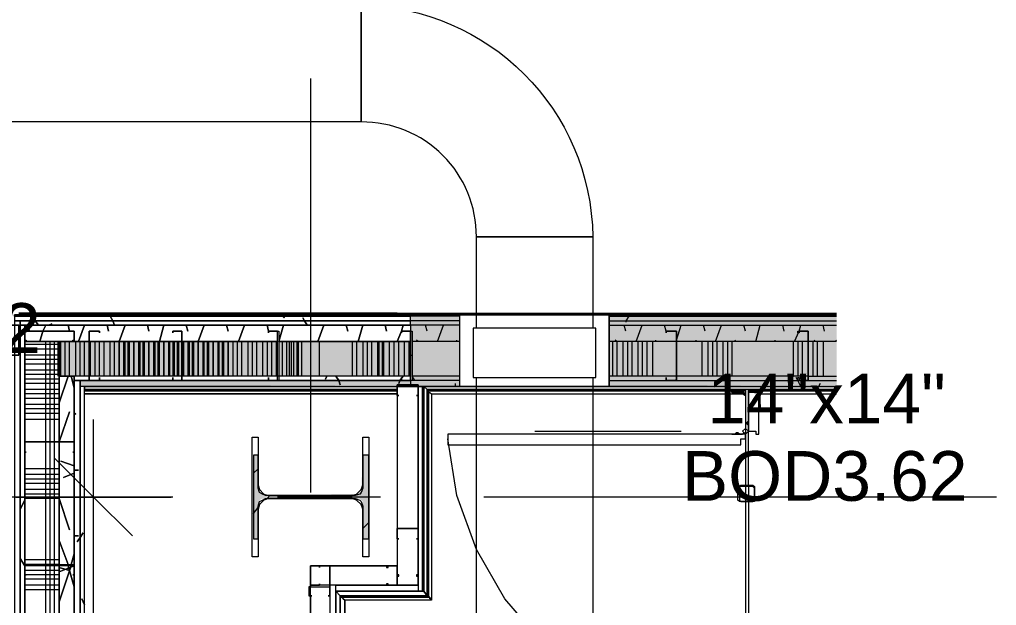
# Model space of a CAD drawing. Header units: metres. Extents: x 39 to 278, y -7 to 151.
# Drawn here: x 103.578 to 106.573, y 34.184 to 35.981 of the extents above; entities that cross this region are included whole.
import ezdxf

# ---------------------------------------------------------------- set-up
doc = ezdxf.new("R2010")
doc.units = ezdxf.units.M
doc.layers.add('HVAC - Ductos', color=5, linetype='Continuous', lineweight=50)
doc.layers.add('PDF_Geometry', color=7, linetype='Continuous', true_color=0xaaaaaa)
doc.layers.add('PDF_Solid Fills', color=7, linetype='Continuous', true_color=0xffffff)
doc.layers.add('PDF_Text', color=7, linetype='Continuous')
doc.styles.add('PDF Helvetica', font='')
doc.styles.get('PDF Helvetica').set_extended_font_data('Helvetica')

msp = doc.modelspace()

# ---------------------------------------------------------------- hatches: boundary and pattern name
at = {"layer": 'PDF_Solid Fills', "lineweight": 0, "transparency": 33554559}
h = msp.add_hatch(color=256, dxfattribs=at)
h.paths.add_polyline_path([(104.9277, 35.0571), (104.9277, 35.0708), (104.7765, 35.0708), (104.7765, 35.0571)])
h.paths.add_polyline_path([(105.3859, 35.0571), (106.0828, 35.0571), (106.0828, 35.0708), (105.3859, 35.0708)])
h = msp.add_hatch(color=256, dxfattribs=at)
h.paths.add_polyline_path([(104.9277, 35.0433), (104.9277, 35.0571), (104.7765, 35.0571), (104.7765, 35.0433)])
h.paths.add_polyline_path([(105.3859, 35.0571), (105.3859, 35.0433), (106.0828, 35.0433), (106.0828, 35.0571)])
h = msp.add_hatch(color=256, dxfattribs=at)
h.paths.add_polyline_path([(104.9277, 34.9929), (104.9277, 35.0433), (104.7765, 35.0433), (104.7765, 34.9929)])
h.paths.add_polyline_path([(105.3859, 35.0433), (105.3859, 34.9929), (106.0828, 34.9929), (106.0828, 35.0433)])
h = msp.add_hatch(color=256, dxfattribs=at)
h.paths.add_polyline_path([(104.3682, 34.8875), (104.3682, 34.9929), (103.6994, 34.9929), (103.6994, 34.8875)])
h.paths.add_polyline_path([(104.3729, 34.9929), (104.3729, 34.8875), (104.7765, 34.8875), (104.7765, 34.9929)])
h = msp.add_hatch(color=256, dxfattribs=at)
h.paths.add_polyline_path([(104.3682, 34.8875), (104.3682, 34.9929), (103.6994, 34.9929), (103.6994, 34.8875)])
h.paths.add_polyline_path([(104.3729, 34.9929), (104.3729, 34.8875), (104.7765, 34.8875), (104.7765, 34.9929)])
h = msp.add_hatch(color=256, dxfattribs=at)
h.paths.add_polyline_path([(104.9277, 34.8875), (104.9277, 34.9929), (104.7812, 34.9929), (104.7812, 34.8875)])
h.paths.add_polyline_path([(105.3859, 34.9929), (105.3859, 34.8875), (106.0829, 34.8875), (106.0829, 34.9929)])
for points in [[(104.653, 34.86), (104.7765, 34.86), (104.7765, 34.8738), (103.7636, 34.8738), (103.7636, 34.8554), (103.7652, 34.8554)], [(104.3088, 34.5437), (104.3088, 34.6446), (104.2953, 34.6446), (104.2953, 34.3879), (104.3088, 34.3879), (104.3088, 34.4933), (104.3136, 34.5071), (104.323, 34.5116), (104.6206, 34.5116), (104.6301, 34.5025), (104.6301, 34.3879), (104.6482, 34.3879), (104.6482, 34.6446), (104.6301, 34.6446), (104.6253, 34.5346), (104.6206, 34.53), (104.6071, 34.5254), (104.3318, 34.5208), (104.3318, 34.5254), (104.323, 34.53), (104.3136, 34.53), (104.3136, 34.5437)]]:
    msp.add_hatch(color=256, dxfattribs=at).paths.add_polyline_path(points)
h = msp.add_hatch(color=256, dxfattribs=at)
h.paths.add_polyline_path([(104.9277, 34.8738), (104.9277, 34.8875), (104.7765, 34.8875), (104.7765, 34.8738)])
h.paths.add_polyline_path([(105.3859, 34.8738), (106.0828, 34.8738), (106.0828, 34.8875), (105.3859, 34.8875)])
h = msp.add_hatch(color=256, dxfattribs=at)
h.paths.add_polyline_path([(104.9277, 34.8554), (104.9277, 34.8738), (104.7765, 34.8738), (104.7765, 34.8554)])
h.paths.add_polyline_path([(105.3859, 34.8738), (105.3859, 34.8554), (105.3867, 34.8554), (105.8441, 34.86), (106.0828, 34.86), (106.0828, 34.8738)])
h = msp.add_hatch(color=256, dxfattribs=at)
h.paths.add_polyline_path([(105.7895, 34.5529), (105.8258, 34.5483), (105.8258, 34.5529)])
h.paths.add_polyline_path([(105.7847, 34.5437), (105.78, 34.5437), (105.78, 34.5071)])

# ---------------------------------------------------------------- linework, layer by layer
at = {"layer": 'HVAC - Ductos', "lineweight": 0}
for points in [[(102.0722, 36.0242), (104.6253, 36.0242), (104.6253, 35.6666), (102.0722, 35.6666)], [(105.3353, 35.3138), (105.3353, 35.0342), (104.9783, 35.0342), (104.9783, 35.3138)], [(105.3447, 35.0342), (104.9688, 35.0342), (104.9688, 34.8829), (105.3447, 34.8829)], [(104.9783, 33.5537), (104.9783, 34.8829), (105.3353, 34.8829), (105.3353, 33.5537)]]:
    msp.add_lwpolyline(points, close=True, dxfattribs=at)
msp.add_lwpolyline([(105.3353, 35.3138), (104.9783, 35.3138, 0.418842), (104.6253, 35.6666), (104.6253, 36.0242, -0.40666)], format="xyb", close=True, dxfattribs=at)
for points in [[(103.8047, 32.9624), (103.8047, 34.7546)], [(105.1571, 34.7179), (105.6059, 34.7179)], [(103.6853, 34.6354), (103.8047, 34.5162), (103.9242, 34.3971)], [(103.5665, 34.5162), (103.8047, 34.5162), (104.0429, 34.5162)]]:
    msp.add_lwpolyline(points, dxfattribs=at)
at = {"layer": 'PDF_Geometry', "lineweight": 0}
for points in [[(104.4694, 35.7996), (104.4694, 34.53)], [(106.0826, 35.0754), (104.7353, 35.0754), (103.5753, 35.0754), (104.7353, 35.0754), (104.7353, 35.08), (103.5753, 35.08), (104.7353, 35.08), (106.0826, 35.08)], [(104.9277, 35.0708), (104.7765, 35.0708), (103.5618, 35.0708), (103.5618, 35.0754), (103.5618, 35.0708), (103.5618, 35.0571), (103.5618, 35.0433), (103.5618, 34.9517), (103.5618, 34.8554)], [(104.9277, 35.0571), (104.7765, 35.0571), (103.58, 35.0571), (103.58, 35.0433), (103.58, 34.8554), (103.58, 32.66)], [(104.9277, 34.8554), (104.9277, 35.0754), (105.3859, 35.0754), (105.3859, 34.8554)], [(106.0825, 34.8554), (105.3859, 34.8554), (105.3859, 35.0754), (106.0825, 35.0754)], [(105.3859, 35.0708), (106.083, 35.0708)], [(105.3859, 35.0571), (106.083, 35.0571)], [(104.9277, 35.0433), (104.7765, 35.0433), (103.5942, 35.0433), (103.5942, 34.9929), (103.5942, 34.8554), (103.5942, 32.66), (103.6994, 32.66), (103.6994, 33.4941), (103.6994, 33.902), (103.6994, 34.3054)], [(104.3682, 34.9929), (104.0753, 34.9929), (103.7912, 34.9929), (103.5942, 34.9929), (103.5942, 35.0433), (104.7765, 35.0433), (104.7765, 35.025), (104.7765, 34.9929), (104.3729, 34.9929), (104.7765, 34.9929)], [(103.5942, 35.025), (103.5942, 35.025)], [(103.5942, 35.025), (103.5942, 35.025)], [(103.7453, 35.025), (103.7453, 35.025)], [(103.7453, 35.025), (103.7453, 35.025)], [(104.0477, 35.0204), (104.0477, 35.0204)], [(104.0753, 35.025), (104.0753, 35.025)], [(104.0753, 35.025), (104.0753, 35.025)], [(104.3412, 35.0204), (104.3412, 35.0204)], [(104.3682, 35.025), (104.3682, 35.025)], [(104.7488, 35.0204), (104.7488, 35.0204)], [(104.7765, 35.025), (104.7765, 35.025)], [(105.3859, 35.0433), (106.083, 35.0433)], [(105.56, 35.0204), (105.56, 35.0204)], [(105.9953, 35.025), (105.9953, 35.025)], [(105.9953, 35.025), (105.9953, 35.025)], [(104.7765, 34.8875), (104.3729, 34.8875), (104.0753, 34.8875), (103.7912, 34.8875), (103.6994, 34.8875), (103.6994, 34.9929), (103.7912, 34.9929), (104.0753, 34.9929), (104.3682, 34.9929), (104.0753, 34.9929), (103.7912, 34.9929), (103.6994, 34.9929), (103.5942, 34.9929), (103.6994, 34.9929), (103.6994, 34.8875), (103.6994, 34.8554), (103.6994, 34.6858), (103.6994, 34.31), (103.5942, 34.31)], [(103.6994, 32.66), (103.6994, 33.4941), (103.6994, 33.902), (103.6994, 34.3054), (103.6994, 33.902), (103.6994, 33.4941), (103.6994, 32.66), (103.7453, 32.66), (103.7453, 34.8875), (103.6994, 34.8875), (103.6994, 34.6858), (103.6994, 34.31), (103.6994, 34.6858), (103.6994, 34.9929), (103.5942, 34.9929), (103.5942, 32.66)], [(103.6583, 32.66), (103.6583, 33.4941), (103.6583, 33.902), (103.6583, 34.3054), (103.6583, 34.6858), (103.6583, 34.9929)], [(103.6718, 34.31), (103.6718, 34.6858), (103.6718, 34.9929)], [(103.6853, 34.31), (103.6853, 34.6858), (103.6853, 34.9929)], [(103.6947, 34.9929), (103.6947, 34.8875)], [(104.3729, 34.9929), (104.7765, 34.9929), (104.7765, 34.8875), (104.3729, 34.8875), (104.0753, 34.8875), (103.7912, 34.8875), (103.7453, 34.8875), (103.6994, 34.8875), (103.7453, 34.8875), (103.7453, 34.8738), (103.7453, 34.8554), (103.7453, 32.66)], [(103.7042, 34.8875), (103.7042, 34.9929)], [(103.7177, 34.8875), (103.7177, 34.9929)], [(103.7312, 34.8875), (103.7312, 34.9929)], [(103.7501, 34.8875), (103.7501, 34.9929)], [(103.7636, 34.8875), (103.7636, 34.9929)], [(103.7771, 34.8875), (103.7771, 34.9929)], [(103.7953, 34.8875), (103.7953, 34.9929)], [(103.8094, 34.8875), (103.8094, 34.9929)], [(103.8229, 34.8875), (103.8229, 34.9929)], [(103.8371, 34.8875), (103.8371, 34.9929)], [(103.8553, 34.8875), (103.8553, 34.9929)], [(103.8688, 34.8875), (103.8688, 34.9929)], [(103.8965, 34.9929), (103.8965, 34.8875)], [(103.9012, 34.8875), (103.9012, 34.9929)], [(103.91, 34.9929), (103.91, 34.8875)], [(103.9147, 34.8875), (103.9147, 34.9929)], [(103.9282, 34.8875), (103.9282, 34.9929)], [(103.9424, 34.9929), (103.9424, 34.8875)], [(103.9471, 34.8875), (103.9471, 34.9929)], [(103.9559, 34.9929), (103.9559, 34.8875)], [(103.9606, 34.8875), (103.9606, 34.9929)], [(103.9883, 34.9929), (103.9883, 34.8875)], [(103.993, 34.8875), (103.993, 34.9929)], [(104.0018, 34.9929), (104.0018, 34.8875)], [(104.0065, 34.8875), (104.0065, 34.9929)], [(104.0342, 34.9929), (104.0342, 34.8875)], [(104.0382, 34.8875), (104.0382, 34.9929)], [(104.0477, 34.9929), (104.0477, 34.8875)], [(104.0524, 34.8875), (104.0524, 34.9929)], [(104.0612, 34.9929), (104.0612, 34.8875)], [(104.0659, 34.8875), (104.0659, 34.9929)], [(104.0936, 34.9929), (104.0936, 34.8875)], [(104.0983, 34.8875), (104.0983, 34.9929)], [(104.1071, 34.9929), (104.1071, 34.8875)], [(104.1118, 34.8875), (104.1118, 34.9929)], [(104.1394, 34.9929), (104.1394, 34.8875)], [(104.1442, 34.8875), (104.1442, 34.9929)], [(104.1529, 34.9929), (104.1529, 34.8875)], [(104.1577, 34.8875), (104.1577, 34.9929)], [(104.1712, 34.8875), (104.1712, 34.9929)], [(104.1853, 34.9929), (104.1853, 34.8875)], [(104.1901, 34.8875), (104.1901, 34.9929)], [(104.1988, 34.9929), (104.1988, 34.8875)], [(104.2036, 34.8875), (104.2036, 34.9929)], [(104.2312, 34.9929), (104.2312, 34.8875)], [(104.2447, 34.9929), (104.2447, 34.8875)], [(104.2582, 34.9929), (104.2582, 34.8875)], [(104.2771, 34.9929), (104.2771, 34.8875)], [(104.2906, 34.9929), (104.2906, 34.8875)], [(104.3041, 34.9929), (104.3041, 34.8875)], [(104.323, 34.9929), (104.323, 34.8875)], [(104.3365, 34.9929), (104.3365, 34.8875)], [(104.35, 34.9929), (104.35, 34.8875)], [(104.3642, 34.9929), (104.3642, 34.8875)], [(104.3824, 34.9929), (104.3824, 34.8875)], [(104.3959, 34.9929), (104.3959, 34.8875)], [(104.4053, 34.8875), (104.4053, 34.9929)], [(104.4101, 34.9929), (104.4101, 34.8875)], [(104.4188, 34.8875), (104.4188, 34.9929)], [(104.4283, 34.9929), (104.4283, 34.8875)], [(104.433, 34.8875), (104.433, 34.9929)], [(104.4418, 34.9929), (104.4418, 34.8875)], [(104.4971, 34.8875), (104.4971, 34.9929)], [(104.5977, 34.9929), (104.5977, 34.8875)], [(104.6112, 34.9929), (104.6112, 34.8875)], [(104.6301, 34.9929), (104.6301, 34.8875)], [(104.6436, 34.9929), (104.6436, 34.8875)], [(104.6571, 34.9929), (104.6571, 34.8875)], [(104.6753, 34.9929), (104.6753, 34.8875)], [(104.68, 34.8875), (104.68, 34.9929)], [(104.6894, 34.9929), (104.6894, 34.8875)], [(104.6942, 34.8875), (104.6942, 34.9929)], [(104.7124, 34.8875), (104.7124, 34.9929)], [(104.7259, 34.8875), (104.7259, 34.9929)], [(104.7401, 34.8875), (104.7401, 34.9929)], [(104.7583, 34.8875), (104.7583, 34.9929)], [(104.7718, 34.8875), (104.7718, 34.9929)], [(104.7765, 34.9929), (104.7765, 34.9929)], [(104.9277, 34.9929), (104.7812, 34.9929)], [(105.9953, 34.9929), (105.5924, 34.9929), (105.3859, 34.9929)], [(105.3954, 34.9929), (105.3954, 34.8875)], [(105.4088, 34.9929), (105.4088, 34.8875)], [(105.4271, 34.9929), (105.4271, 34.8875)], [(105.4412, 34.9929), (105.4412, 34.8875)], [(105.4547, 34.9929), (105.4547, 34.8875)], [(105.473, 34.9929), (105.473, 34.8875)], [(105.4871, 34.9929), (105.4871, 34.8875)], [(105.5006, 34.9929), (105.5006, 34.8875)], [(105.5188, 34.9929), (105.5188, 34.8875)], [(105.67, 34.9929), (105.67, 34.8875)], [(105.6882, 34.9929), (105.6882, 34.8875)], [(105.7024, 34.9929), (105.7024, 34.8875)], [(105.7159, 34.9929), (105.7159, 34.8875)], [(105.7341, 34.9929), (105.7341, 34.8875)], [(105.7483, 34.9929), (105.7483, 34.8875)], [(105.7618, 34.9929), (105.7618, 34.8875)], [(105.9501, 34.9929), (105.9501, 34.8875)], [(105.9636, 34.9929), (105.9636, 34.8875)], [(105.9771, 34.9929), (105.9771, 34.8875)], [(106.0828, 34.9929), (105.9953, 34.9929), (105.9953, 34.8875), (106.0828, 34.8875)], [(106.0095, 34.9929), (106.0095, 34.8875)], [(106.023, 34.9929), (106.023, 34.8875)], [(106.0412, 34.9929), (106.0412, 34.8875)], [(103.6994, 34.9838), (103.5942, 34.9838)], [(103.6994, 34.97), (103.5942, 34.97)], [(103.6994, 34.9517), (103.5942, 34.9517)], [(103.6994, 34.9379), (103.5942, 34.9379)], [(103.6994, 34.9242), (103.5942, 34.9242)], [(103.6994, 34.9058), (103.5942, 34.9058)], [(103.6994, 34.892), (103.5942, 34.892)], [(103.6994, 34.8783), (103.5942, 34.8783)], [(104.9277, 34.8738), (104.7765, 34.8738), (103.7636, 34.8738), (103.7636, 34.8554), (103.7636, 32.66)], [(106.083, 34.8554), (105.3859, 34.8554), (104.9277, 34.8554), (104.7995, 34.8554), (104.7765, 34.8554), (104.7353, 34.8554), (103.7636, 34.8554), (103.7636, 34.8738), (104.7765, 34.8738), (104.7765, 34.86)], [(104.0477, 34.8829), (104.0477, 34.8829)], [(104.3412, 34.8829), (104.3412, 34.8829)], [(104.7488, 34.8829), (104.7488, 34.8829)], [(104.7765, 34.8875), (104.7765, 34.8875)], [(104.9277, 34.8875), (104.7812, 34.8875)], [(105.9953, 34.8875), (105.5924, 34.8875), (105.3859, 34.8875)], [(105.3859, 34.8738), (106.083, 34.8738)], [(105.56, 34.8829), (105.56, 34.8829)], [(103.6994, 34.8646), (103.5942, 34.8646)], [(103.6994, 34.8462), (103.5942, 34.8462)], [(103.7771, 34.8554), (103.7771, 34.8554)], [(103.7771, 34.8554), (104.653, 34.8554), (103.7771, 34.8554), (103.7771, 34.8462), (104.7353, 34.8462), (104.7353, 34.8554), (104.7353, 34.3054), (104.7353, 34.2458), (104.5288, 34.2458), (104.5288, 34.0075), (104.5471, 34.0075), (104.5471, 34.2458), (104.5288, 34.2458), (104.5288, 34.3054), (104.5288, 34.0716), (104.5288, 34.0075), (103.7771, 34.0075), (103.7771, 33.9892), (103.7865, 33.9892), (103.7865, 34.0075), (103.7771, 34.0075)], [(104.7353, 34.8416), (103.7771, 34.8416)], [(104.7353, 34.8416), (103.7771, 34.8416)], [(104.7353, 34.8416), (103.7771, 34.8416)], [(104.7353, 34.8416), (103.7771, 34.8416)], [(104.7353, 34.8416), (103.7771, 34.8416)], [(104.7353, 34.8416), (103.7771, 34.8416)], [(103.9701, 32.9762), (103.9701, 33.9754), (104.5612, 33.9754), (104.5612, 34.2137), (104.5612, 33.9754), (104.5612, 34.2137), (104.5612, 33.9754), (104.5612, 34.2137), (104.8271, 34.2137), (104.8271, 34.8462)], [(104.5747, 33.9662), (104.5747, 34.2), (104.57, 34.2046), (104.5653, 34.2092), (104.5612, 34.2092), (104.5612, 34.2137), (104.5612, 33.9754), (104.5612, 34.2137), (104.5612, 33.9754), (104.5612, 34.2137), (104.5612, 33.9754), (104.5612, 34.2137), (104.5471, 34.2275), (104.5471, 34.2458), (104.7995, 34.2458), (104.7995, 34.2275), (104.5471, 34.2275), (104.5612, 34.2137), (104.8271, 34.2137), (104.8177, 34.2275), (104.5471, 34.2275), (104.8177, 34.2275), (104.8271, 34.2137), (104.8271, 34.8416), (104.8271, 34.2137), (104.8271, 34.8462)], [(104.8271, 34.8416), (105.803, 34.8416), (104.8271, 34.8416), (104.8271, 34.2137), (104.8271, 34.8416), (104.8312, 34.8416), (104.8312, 34.837), (104.8359, 34.837), (104.8406, 34.8325), (104.8406, 34.2), (104.8406, 34.2046), (104.8359, 34.2046), (104.8359, 34.2092), (104.8312, 34.2092), (104.8312, 34.2137), (104.8271, 34.2137), (104.5612, 34.2137), (104.8271, 34.2137), (104.8312, 34.2137), (104.8312, 34.2092), (104.8359, 34.2092), (104.8359, 34.2046), (104.8406, 34.2046), (104.8406, 34.2), (104.5747, 34.2), (104.57, 34.2046), (104.5653, 34.2092), (104.5612, 34.2092), (104.5612, 34.2137), (104.8271, 34.2137), (104.5612, 34.2137), (104.8271, 34.2137), (104.5612, 34.2137), (104.5471, 34.2275), (104.5471, 34.0716)], [(104.8312, 34.8416), (104.8312, 34.2137), (104.8312, 34.8416), (104.8312, 34.2092), (104.5612, 34.2092), (104.8312, 34.2092), (104.8359, 34.2092), (104.8359, 34.2046), (104.8406, 34.2046), (104.8406, 34.2), (104.5747, 34.2), (104.57, 34.2046), (104.5653, 34.2092), (104.5612, 34.2092), (104.5653, 34.2092), (104.57, 34.2046), (104.5747, 34.2), (104.5747, 33.9662)], [(104.8177, 34.8554), (104.8271, 34.8462)], [(104.8177, 34.8554), (104.8177, 34.2275)], [(104.8177, 34.8554), (104.8177, 34.2275)], [(104.8271, 34.8462), (104.8177, 34.8554)], [(104.8271, 34.2137), (104.8271, 34.8462)], [(105.7618, 34.8416), (105.803, 34.8416), (105.7618, 34.8416), (105.7618, 34.837), (105.7895, 34.837), (105.803, 34.8279), (105.7895, 34.837), (105.7618, 34.837), (105.7618, 34.8416), (105.7895, 34.8416), (105.803, 34.8416), (105.7618, 34.8416), (104.8312, 34.8416), (105.7618, 34.8416), (104.8312, 34.8416), (104.8312, 34.837), (104.8359, 34.837), (104.8406, 34.8325), (105.7982, 34.8325)], [(104.8912, 34.8554), (106.0826, 34.8554)], [(105.7712, 34.837), (105.7753, 34.837), (105.7712, 34.837)], [(105.7712, 34.837), (105.7753, 34.837), (105.7712, 34.837)], [(105.7895, 34.8416), (105.7895, 34.8416)], [(105.8124, 34.5529), (105.8124, 34.8462), (105.803, 34.8462), (105.803, 34.5529)], [(105.8441, 34.7821), (105.8489, 34.7821), (105.8489, 34.8416), (105.8441, 34.8416), (105.8124, 34.8416), (105.8401, 34.8416), (105.8354, 34.837), (105.8401, 34.8416)], [(105.8306, 34.837), (105.8354, 34.837), (105.8306, 34.837)], [(105.8306, 34.837), (105.8354, 34.837), (105.8306, 34.837)], [(105.8441, 34.837), (105.8441, 34.8416), (106.0829, 34.8416)], [(103.6994, 34.8325), (103.5942, 34.8325)], [(103.6994, 34.8188), (103.5942, 34.8188)], [(103.7771, 34.8325), (103.7771, 34.8325)], [(103.7771, 34.8325), (103.7771, 34.8325)], [(105.8124, 34.7821), (105.8124, 34.8233)], [(105.8489, 34.8325), (106.083, 34.8325)], [(103.6994, 34.8004), (103.5942, 34.8004)], [(103.6994, 34.7866), (103.5942, 34.7866)], [(105.8489, 34.8004), (105.8489, 34.8004)], [(105.8489, 34.7958), (105.8489, 34.8004), (105.8489, 34.7958)], [(105.8489, 34.8004), (105.8489, 34.7912), (105.8489, 34.8004)], [(105.8489, 34.8004), (105.8489, 34.8004)], [(105.8489, 34.7958), (105.8489, 34.8004), (105.8489, 34.7958)], [(105.8489, 34.8004), (105.8489, 34.7912), (105.8489, 34.8004)], [(103.6994, 34.7729), (103.5942, 34.7729)], [(103.6994, 34.7546), (103.5942, 34.7546)], [(105.8124, 34.75), (105.8077, 34.7454), (105.8077, 34.7408), (105.8124, 34.7362)], [(105.8124, 34.7592), (105.8124, 34.7592)], [(105.8124, 34.7224), (105.8124, 34.727), (105.8124, 34.7592)], [(105.8124, 34.7179), (105.8124, 34.7224), (105.8124, 34.727)], [(105.8124, 33.8104), (105.8212, 33.8104), (105.6471, 33.8287), (105.4777, 33.8792), (105.3218, 33.9616), (105.1801, 34.0716), (105.0653, 34.2046), (104.9783, 34.3558), (104.9182, 34.5208), (104.8912, 34.695)], [(105.7618, 34.7088), (105.7618, 34.7088)], [(105.7942, 34.7088), (105.7618, 34.7088), (105.7942, 34.7088)], [(105.7847, 34.7088), (105.78, 34.7133), (105.7753, 34.7133), (105.7712, 34.7088)], [(105.803, 34.7133), (105.7982, 34.7088), (105.7942, 34.7088), (105.7982, 34.7133)], [(103.5942, 34.6858), (103.5942, 34.6858)], [(103.5942, 34.6858), (103.5942, 34.6858)], [(103.7453, 34.6858), (103.7453, 34.6858)], [(103.7453, 34.6858), (103.7453, 34.6858)], [(103.5982, 34.6537), (103.5982, 34.6537)], [(103.7406, 34.6537), (103.7406, 34.6537)], [(103.6994, 34.6033), (103.5942, 34.6033)], [(104.2953, 34.5896), (104.3088, 34.6033)], [(103.6994, 34.585), (103.5942, 34.585)], [(103.6994, 34.5712), (103.5942, 34.5712)], [(103.6994, 34.5575), (103.5942, 34.5575)], [(103.6994, 34.5392), (103.5942, 34.5392)], [(105.803, 34.5483), (105.803, 34.5025), (105.803, 33.5124)], [(105.8124, 34.5483), (105.8124, 34.5025), (105.8124, 33.5124), (105.8124, 33.8104), (105.8354, 33.8104), (105.8354, 33.8241), (105.8441, 33.8241), (105.8441, 33.815)], [(104.0477, 34.5162), (102.7783, 34.5162)], [(103.6994, 34.5254), (103.5942, 34.5254)], [(103.6994, 34.5116), (103.5942, 34.5116)], [(104.3365, 34.5116), (104.3453, 34.5208)], [(104.6847, 34.5162), (104.3682, 34.5162)], [(106.0965, 34.5162), (105.0012, 34.5162)], [(106.573, 34.5162), (106.0965, 34.5162)], [(104.2953, 34.4658), (104.3088, 34.4842)], [(104.6301, 34.42), (104.6483, 34.4383)], [(103.6994, 34.3237), (103.5942, 34.3237)], [(103.5942, 34.3054), (103.5942, 34.3054)], [(103.6718, 32.66), (103.6718, 33.4941), (103.6718, 33.902), (103.6718, 34.3054)], [(103.6853, 32.66), (103.6853, 33.4941), (103.6853, 33.902), (103.6853, 34.3054)], [(103.7453, 34.3054), (103.7453, 34.3054)], [(103.6994, 34.2916), (103.5942, 34.2916)], [(103.6994, 34.2779), (103.5942, 34.2779)], [(103.5982, 34.2779), (103.5982, 34.2779)], [(103.7406, 34.2779), (103.7406, 34.2779)], [(103.6994, 34.2642), (103.5942, 34.2642)], [(103.6994, 34.2458), (103.5942, 34.2458)], [(103.6994, 34.2321), (103.5942, 34.2321)], [(104.4694, 34.2137), (104.4694, 34.0716), (104.5288, 34.0716), (104.4694, 34.0716), (103.9741, 34.0716), (104.4694, 34.0716), (104.4694, 34.2137), (104.4694, 33.8974)], [(104.7353, 34.2275), (104.5471, 34.2275)], [(104.5471, 34.2275), (104.813, 34.2275), (104.5471, 34.2275)], [(104.5471, 34.2275), (104.5471, 34.2275)], [(104.5471, 34.2275), (104.5471, 34.2275)], [(104.5471, 33.9892), (104.5471, 34.2275), (104.5471, 33.9892)], [(104.5612, 34.2137), (104.5471, 34.2275)], [(104.8312, 34.2137), (104.5612, 34.2137)], [(104.8312, 34.2137), (104.5612, 34.2137)], [(104.5612, 33.9754), (104.5612, 34.2137)], [(104.5612, 33.9754), (104.5612, 34.2092), (104.5612, 33.9754)], [(104.7353, 34.2275), (104.8177, 34.2275)], [(104.813, 34.2275), (104.813, 34.2275)], [(104.8271, 34.2137), (104.8177, 34.2275)]]:
    msp.add_lwpolyline(points, dxfattribs=at)
for points in [[(103.7771, 32.66), (103.7771, 34.8554), (104.7353, 34.8554), (104.7765, 34.8554), (104.7995, 34.8554), (104.9277, 34.8554), (104.9277, 35.0754), (104.7765, 35.0754), (103.5618, 35.0754), (103.5618, 35.0433), (103.5618, 34.9517), (103.5618, 34.8554), (103.5618, 32.7791), (103.5618, 32.6874), (103.5618, 32.66)], [(103.5618, 35.0754), (103.5618, 35.0708), (104.7765, 35.0708), (104.7765, 35.0754)], [(104.7765, 35.0571), (104.7765, 35.0708), (103.5618, 35.0708), (103.5618, 35.0571)], [(103.5618, 32.66), (103.58, 32.66), (103.58, 35.0571), (103.5618, 35.0571), (103.5618, 35.0433), (103.5618, 34.9517), (103.5618, 32.7791), (103.5618, 32.6874)], [(104.7765, 35.0433), (104.7765, 35.0571), (103.58, 35.0571), (103.58, 35.0433)], [(103.5753, 35.0433), (103.58, 35.0433), (103.58, 34.9562), (103.5753, 34.9517), (103.5483, 34.9517), (103.5483, 34.9608), (103.5483, 34.9517), (103.5753, 34.9517), (103.5753, 34.9562), (103.5753, 35.0433), (103.5483, 35.0433)], [(103.58, 32.66), (103.5942, 32.66), (103.5942, 35.0433), (103.58, 35.0433)], [(103.5942, 35.025), (103.7453, 35.025), (103.7453, 34.9929), (103.7406, 34.9929), (103.7406, 34.9975), (103.7453, 34.9975), (103.7453, 35.025), (103.5942, 35.025), (103.5942, 34.9975), (103.5982, 34.9975), (103.5982, 34.9929), (103.5942, 34.9929)], [(103.8229, 35.025), (103.7912, 35.025), (103.7912, 34.8783), (103.7912, 34.8738), (103.8229, 34.8738), (103.8229, 34.8829), (103.8229, 34.8738), (103.7912, 34.8738), (103.7912, 34.8783), (103.7912, 35.025), (103.8229, 35.025), (103.8229, 35.0204)], [(104.0477, 35.0204), (104.0477, 35.025)], [(104.0753, 35.025), (104.0753, 34.8783), (104.0753, 34.8738), (104.0477, 34.8738), (104.0477, 34.8829), (104.0477, 34.8738), (104.0753, 34.8738), (104.0753, 34.8783), (104.0753, 35.025), (104.0477, 35.025)], [(104.3412, 35.0204), (104.3412, 35.025)], [(104.3682, 35.025), (104.3729, 35.025), (104.3729, 34.8783), (104.3729, 34.8738), (104.3682, 34.8738), (104.3412, 34.8738), (104.3412, 34.8829), (104.3412, 34.8738), (104.3682, 34.8738), (104.3682, 34.8783), (104.3682, 35.025), (104.3412, 35.025)], [(104.7488, 35.0204), (104.7488, 35.025)], [(104.7765, 35.025), (104.7812, 35.025), (104.7812, 34.8783), (104.7812, 34.8738), (104.7765, 34.8738), (104.7488, 34.8738), (104.7488, 34.8829), (104.7488, 34.8738), (104.7765, 34.8738), (104.7765, 34.8783), (104.7765, 35.025), (104.7488, 35.025)], [(105.56, 35.0204), (105.56, 35.025)], [(105.5877, 35.025), (105.5924, 35.025), (105.5924, 34.8783), (105.5924, 34.8738), (105.5877, 34.8738), (105.56, 34.8738), (105.56, 34.8829), (105.56, 34.8738), (105.5877, 34.8738), (105.5924, 34.8783), (105.5924, 35.025), (105.5877, 35.025), (105.56, 35.025)], [(105.9953, 35.025), (105.9953, 34.8783), (105.9953, 34.8738), (105.9636, 34.8738), (105.9636, 34.8829), (105.9683, 34.8829), (105.9683, 34.8738), (105.9953, 34.8738), (105.9953, 34.8783), (105.9953, 35.025), (105.9683, 35.025), (105.9683, 35.0204), (105.9636, 35.0204), (105.9636, 35.025)], [(103.883, 34.9929), (103.883, 34.8875)], [(103.9282, 34.9929), (103.9282, 34.8875)], [(103.9741, 34.9929), (103.9741, 34.8875)], [(104.02, 34.9929), (104.02, 34.8875)], [(104.0801, 34.9929), (104.0801, 34.8875)], [(104.1253, 34.9929), (104.1253, 34.8875)], [(104.1712, 34.8875), (104.1712, 34.9929)], [(104.2171, 34.9929), (104.2171, 34.8875)], [(104.7765, 34.8738), (104.7765, 34.8875), (104.3729, 34.8875), (104.0753, 34.8875), (103.7912, 34.8875), (103.7453, 34.8875), (103.7453, 34.8738)], [(103.7453, 32.66), (103.7636, 32.66), (103.7636, 34.8738), (103.7453, 34.8738)], [(103.7636, 32.66), (103.7771, 32.66), (103.7771, 34.8554), (103.7636, 34.8554)], [(103.7771, 34.8554), (103.7771, 34.8462), (104.7353, 34.8462), (104.7353, 34.8554), (104.7353, 34.3054), (104.7353, 34.2458), (104.7995, 34.2458), (104.7995, 34.2275), (104.813, 34.2275), (104.8177, 34.2275), (104.8177, 34.8554), (104.7995, 34.8554), (104.7765, 34.8554), (104.7353, 34.8554)], [(103.7771, 34.8554), (104.7353, 34.8554), (104.7765, 34.8554), (104.7353, 34.8554)], [(104.7353, 34.8462), (103.7771, 34.8462)], [(103.7771, 34.8416), (104.7353, 34.8416)], [(103.7771, 34.8416), (104.7353, 34.8416)], [(104.7995, 34.8279), (104.7995, 34.86), (104.7401, 34.86), (104.7353, 34.86), (104.7353, 34.8279), (104.7401, 34.8279), (104.7353, 34.8279), (104.7353, 34.86), (104.7401, 34.86), (104.7995, 34.86), (104.7995, 34.8279), (104.7947, 34.8279)], [(104.813, 34.8554), (104.813, 34.2275)], [(104.8177, 34.2275), (104.8271, 34.2137), (104.8271, 34.8462), (104.8177, 34.8554)], [(105.803, 34.8462), (104.8271, 34.8462)], [(104.8312, 34.2092), (104.8312, 34.8416), (104.8312, 34.837), (104.8359, 34.837), (104.8406, 34.8325), (104.8406, 34.2), (104.8406, 34.2046), (104.8359, 34.2046), (104.8359, 34.2092)], [(104.8312, 34.2137), (104.8312, 34.8416)], [(105.78, 34.837), (105.7753, 34.837), (105.7712, 34.837), (105.7753, 34.837)], [(105.78, 34.837), (105.7753, 34.837), (105.7712, 34.837), (105.7753, 34.837)], [(105.7753, 34.837), (105.78, 34.837)], [(105.7895, 34.8416), (105.803, 34.8325)], [(105.8124, 34.8462), (106.0825, 34.8462)], [(106.0825, 34.8416), (105.8124, 34.8416)], [(105.8124, 34.8416), (105.8401, 34.8416), (105.8441, 34.8416), (105.8441, 34.837), (105.8441, 34.7821), (105.8489, 34.7821), (105.8489, 34.8416), (105.8441, 34.8416)], [(105.8441, 34.7088), (105.8441, 34.837), (105.8124, 34.837), (105.8124, 34.7179), (105.8354, 34.7179), (105.8354, 34.7088)], [(105.8306, 34.8416), (105.8306, 34.837)], [(105.8401, 34.8416), (105.8354, 34.8416), (105.8306, 34.8416), (105.8354, 34.8416)], [(105.8401, 34.8416), (105.8354, 34.8416), (105.8306, 34.8416), (105.8354, 34.8416)], [(106.0829, 34.8416), (105.8441, 34.8416)], [(103.7771, 34.8325), (104.7353, 34.8325)], [(104.7995, 34.42), (104.7995, 34.8279)], [(105.8489, 34.7912), (105.8489, 34.7958)], [(105.803, 34.727), (105.7942, 34.7179), (105.803, 34.7088), (105.8124, 34.7179)], [(104.6301, 34.3329), (104.6301, 34.4796), (104.6253, 34.4933), (104.6112, 34.5071), (104.5977, 34.5116), (104.3412, 34.5116), (104.3271, 34.5071), (104.3136, 34.4933), (104.3088, 34.4796), (104.3088, 34.3329), (104.2906, 34.3329), (104.2906, 34.6996), (104.3088, 34.6996), (104.3088, 34.5529), (104.3136, 34.5392), (104.3271, 34.5254), (104.3412, 34.5208), (104.5977, 34.5208), (104.6112, 34.5254), (104.6253, 34.5392), (104.6301, 34.5529), (104.6301, 34.6996), (104.6483, 34.6996), (104.6483, 34.3329)], [(105.803, 34.695), (105.803, 34.7088), (104.8912, 34.7088), (104.8912, 34.6767), (105.7895, 34.6767), (105.7895, 34.695)], [(103.5942, 34.6858), (103.7453, 34.6858), (103.7453, 34.6537), (103.7406, 34.6537), (103.7453, 34.6537), (103.7453, 34.6858), (103.5942, 34.6858), (103.5942, 34.6537)], [(103.5982, 34.6537), (103.5942, 34.6537)], [(104.6301, 34.3879), (104.6483, 34.3879), (104.6483, 34.6446), (104.6301, 34.6446), (104.6301, 34.5437), (104.6253, 34.53), (104.6206, 34.5254), (104.6071, 34.5208), (104.3318, 34.5208), (104.323, 34.5254), (104.3136, 34.53), (104.3088, 34.5437), (104.3088, 34.6446), (104.2953, 34.6446), (104.2953, 34.3879), (104.3088, 34.3879), (104.3088, 34.4887), (104.3136, 34.5025), (104.323, 34.5071), (104.3318, 34.5116), (104.6071, 34.5116), (104.6206, 34.5071), (104.6253, 34.5025), (104.6301, 34.4887)], [(105.78, 34.5437), (105.7847, 34.5483), (105.7895, 34.5529), (105.8259, 34.5529), (105.8306, 34.5483), (105.8306, 34.5437), (105.8306, 34.5071), (105.8306, 34.5025), (105.8259, 34.5025), (105.7895, 34.5025), (105.8259, 34.5025), (105.8259, 34.5071), (105.8306, 34.5071), (105.8306, 34.5437), (105.8259, 34.5483), (105.7895, 34.5483), (105.7847, 34.5483), (105.7847, 34.5437), (105.7847, 34.5071), (105.7895, 34.5025), (105.7847, 34.5025), (105.78, 34.5071)], [(104.7995, 34.3879), (104.7995, 34.42), (104.7401, 34.42), (104.7353, 34.42), (104.7353, 34.3879), (104.7401, 34.3879), (104.7353, 34.3879), (104.7353, 34.42), (104.7401, 34.42), (104.7995, 34.42), (104.7995, 34.3879), (104.7947, 34.3879)], [(104.7995, 34.2733), (104.7995, 34.3879)], [(103.5942, 34.3054), (103.5942, 34.31), (103.7453, 34.31), (103.7453, 34.3054), (103.7453, 34.2779), (103.7406, 34.2779), (103.7453, 34.2779), (103.7453, 34.3054), (103.5942, 34.3054), (103.5942, 34.2779)], [(104.4971, 34.3054), (104.4694, 34.3054), (104.4694, 34.2458), (104.4971, 34.2458), (104.4971, 34.2504), (104.4971, 34.2458), (104.4694, 34.2458), (104.4694, 34.3054), (104.4971, 34.3054), (104.4971, 34.3008)], [(104.4694, 34.2412), (104.4694, 34.3054)], [(104.4971, 34.3054), (104.5288, 34.3054), (104.7077, 34.3054), (104.5471, 34.3054)], [(104.7029, 34.2458), (104.7353, 34.2458), (104.7353, 34.3054), (104.7029, 34.3054), (104.7029, 34.3008), (104.7077, 34.3008), (104.7077, 34.3054), (104.7353, 34.3054), (104.7353, 34.2458), (104.7077, 34.2458), (104.7077, 34.2504), (104.7029, 34.2504)], [(103.5982, 34.2779), (103.5942, 34.2779)], [(104.7353, 34.2779), (104.7353, 34.2458), (104.7401, 34.2458), (104.7995, 34.2458), (104.7995, 34.2779), (104.7947, 34.2779), (104.7947, 34.2733), (104.7995, 34.2733), (104.7995, 34.2458), (104.7401, 34.2458), (104.7353, 34.2458), (104.7353, 34.2733), (104.7401, 34.2733), (104.7401, 34.2779)], [(104.5288, 34.2137), (104.5288, 34.2412), (104.5288, 34.2458), (104.4694, 34.2458), (104.4694, 34.2412), (104.4647, 34.2412), (104.4647, 34.2137), (104.4742, 34.2137), (104.4694, 34.2137), (104.4694, 34.2412), (104.5288, 34.2412), (104.5288, 34.2137), (104.5241, 34.2137)], [(104.5612, 34.2137), (104.8312, 34.2137)]]:
    msp.add_lwpolyline(points, close=True, dxfattribs=at)
at = {"layer": 'PDF_Geometry', "color": 254, "lineweight": 0, "true_color": 0xeaeaea}
for points in [[(103.6259, 35.0571), (103.6353, 35.0433), (103.6259, 35.0571), (103.6259, 35.0616)], [(103.667, 35.0433), (103.6765, 35.0479)], [(103.8641, 35.0571), (103.8688, 35.0433), (103.8641, 35.0571), (103.8553, 35.0708)], [(104.3871, 35.0662), (104.3912, 35.0708)], [(104.4512, 35.0571), (104.46, 35.0433), (104.4512, 35.0571), (104.4465, 35.0662)], [(104.5153, 34.8783), (104.5201, 34.8875)], [(104.5471, 34.8875), (104.5565, 34.8738), (104.5612, 34.86), (104.5565, 34.8738)], [(104.7441, 34.8738), (104.7536, 34.8875), (104.7441, 34.8738), (104.7401, 34.8646)], [(103.7453, 34.7683), (103.7501, 34.7729)], [(103.7588, 34.5987), (103.7453, 34.5987)], [(103.58, 34.4796), (103.5942, 34.5071)], [(103.7588, 34.3971), (103.7453, 34.3971)], [(103.7541, 34.3787), (103.7636, 34.3925), (103.773, 34.4062), (103.7636, 34.3925)], [(103.58, 34.3283), (103.5942, 34.3054)], [(103.7683, 34.2046), (103.7771, 34.1862)]]:
    msp.add_lwpolyline(points, close=True, dxfattribs=at)
for points in [[(105.4453, 35.0708), (105.4365, 35.0571), (105.4365, 35.0525)], [(104.79, 34.8738), (104.7812, 34.8875)], [(104.79, 34.8738), (104.79, 34.8738)], [(105.973, 34.8554), (105.9636, 34.8738), (105.9589, 34.8829)], [(104.9142, 34.8554), (104.9142, 34.8646)], [(106.0324, 34.8646), (106.0277, 34.8554)], [(103.7771, 34.7958), (103.7771, 34.7958)], [(103.7771, 34.7958), (103.7771, 34.7958)], [(103.58, 34.3283), (103.58, 34.3283)], [(103.58, 34.3283), (103.58, 34.3283)]]:
    msp.add_lwpolyline(points, dxfattribs=at)
at = {"layer": 'PDF_Geometry', "color": 254, "lineweight": 0, "true_color": 0xdddddd}
for points in [[(103.6029, 35.0433), (103.6077, 35.025)], [(103.6583, 35.0433), (103.6488, 35.025), (103.6401, 34.9929), (103.6488, 35.025)], [(103.7271, 35.0433), (103.7312, 35.025)], [(103.7771, 35.0433), (103.7588, 34.9929)], [(103.8459, 35.0433), (103.8506, 35.025)], [(103.9012, 35.0433), (103.883, 34.9929)], [(103.9701, 35.0433), (103.9741, 35.025)], [(104.02, 35.0433), (104.0065, 34.9929)], [(104.0888, 35.0433), (104.0936, 35.025)], [(104.1442, 35.0433), (104.1253, 34.9929)], [(104.2123, 35.0433), (104.2171, 35.025)], [(104.2677, 35.0433), (104.2494, 34.9929)], [(104.3365, 35.0433), (104.3412, 35.025)], [(104.3871, 35.0433), (104.3729, 34.9929)], [(104.5106, 35.0433), (104.4924, 34.9929)], [(104.5794, 35.0433), (104.5842, 35.025)], [(104.6301, 35.0433), (104.6159, 34.9929)], [(104.6982, 35.0433), (104.7029, 35.025)], [(104.7536, 35.0433), (104.7488, 35.025), (104.7353, 34.9929), (104.7488, 35.025)], [(104.1853, 34.9929), (104.1901, 34.9929)], [(103.7271, 34.8875), (103.6994, 34.805)], [(103.7359, 34.8875), (103.7453, 34.8508)], [(103.7312, 34.7775), (103.6994, 34.6858), (103.6994, 34.6767), (103.6994, 34.6858)], [(103.7042, 34.6262), (103.7453, 34.6124)], [(103.7453, 34.5896), (103.7129, 34.5758)], [(103.6994, 34.5116), (103.7312, 34.4154)], [(103.6994, 34.3833), (103.7271, 34.31)], [(103.7453, 34.342), (103.7359, 34.31)], [(103.7453, 34.3054), (103.6994, 34.287)], [(103.7359, 34.3054), (103.6994, 34.1954)], [(103.6994, 34.3008), (103.7312, 34.2916)], [(103.7271, 34.3054), (103.7453, 34.2412)]]:
    msp.add_lwpolyline(points, close=True, dxfattribs=at)
at = {"layer": 'PDF_Geometry', "color": 254, "lineweight": 0, "true_color": 0xd2d2d2}
for points in [[(103.7271, 35.025), (103.7271, 35.025)], [(104.35, 35.025), (104.35, 35.025)], [(103.7912, 34.97), (103.7912, 34.97)], [(104.7765, 34.9517), (104.7812, 34.9517)], [(105.5877, 34.8738), (105.5877, 34.8738)], [(105.5924, 34.8783), (105.5924, 34.8783)], [(104.7488, 34.42), (104.7488, 34.42)], [(104.7353, 34.4062), (104.7353, 34.4062)], [(103.6306, 34.3054), (103.6306, 34.31)], [(104.4694, 34.2596), (104.4694, 34.2596)]]:
    msp.add_lwpolyline(points, dxfattribs=at)
at = {"layer": 'PDF_Geometry', "color": 254, "lineweight": 0, "true_color": 0xdddddd}
for points in [[(104.8271, 35.025), (104.8224, 35.0433)], [(104.8588, 34.9929), (104.8771, 35.0433)], [(105.4365, 35.025), (105.4318, 35.0433)], [(105.4682, 34.9929), (105.4871, 35.0433)], [(105.56, 35.025), (105.5553, 35.0433)], [(105.5924, 34.9975), (105.6059, 35.0433)], [(105.6795, 35.025), (105.6747, 35.0433)], [(105.7112, 34.9929), (105.7301, 35.0433)], [(105.803, 35.025), (105.7982, 35.0433)], [(105.8354, 34.9929), (105.8489, 35.0433)], [(105.9224, 35.025), (105.9177, 35.0433)], [(105.9541, 34.9929), (105.9683, 35.025), (105.973, 35.0433)], [(106.0459, 35.025), (106.0412, 35.0433)], [(103.6994, 34.9929), (103.6994, 34.9929)], [(103.6994, 34.9929), (103.6994, 34.9929)], [(103.8229, 34.9929), (103.8229, 34.9929)], [(103.8229, 34.9929), (103.8229, 34.9929)], [(103.9424, 34.9929), (103.9424, 34.9929)], [(103.9424, 34.9929), (103.9424, 34.9929)], [(104.0659, 34.9929), (104.0659, 34.9929)], [(104.0659, 34.9929), (104.0659, 34.9929)], [(104.3088, 34.9929), (104.3088, 34.9929)], [(104.3088, 34.9929), (104.3088, 34.9929)], [(104.433, 34.9929), (104.433, 34.9929)], [(104.433, 34.9929), (104.433, 34.9929)], [(104.5518, 34.9929), (104.5518, 34.9929)], [(104.5518, 34.9929), (104.5518, 34.9929)], [(104.6753, 34.9929), (104.6753, 34.9929)], [(104.6753, 34.9929), (104.6753, 34.9929)], [(104.7995, 34.9929), (104.7947, 34.9975)], [(104.9182, 34.9929), (104.9182, 34.9975)], [(105.4088, 34.9929), (105.4041, 34.9975)], [(105.5283, 34.9929), (105.5283, 34.9975)], [(105.6518, 34.9929), (105.6518, 34.9975)], [(105.7753, 34.9929), (105.7712, 34.9975)], [(105.8947, 34.9929), (105.8947, 34.9975)], [(106.0182, 34.9929), (106.0142, 34.9975)], [(106.0826, 34.9971), (106.0783, 34.9929)]]:
    msp.add_lwpolyline(points, dxfattribs=at)

# ---------------------------------------------------------------- texts
at = {"layer": 'PDF_Text', "lineweight": 0, "char_height": 0.15247, "attachment_point": 4, "style": 'PDF Helvetica'}
for s, insert in [('BOD3.62', (102.7664, 35.0337)), ('14"x14"', (105.6861, 34.8183)), ('BOD3.62', (105.6082, 34.58))]:
    msp.add_mtext(s, dxfattribs=dict(at, insert=insert))

doc.saveas('drawing.dxf')
